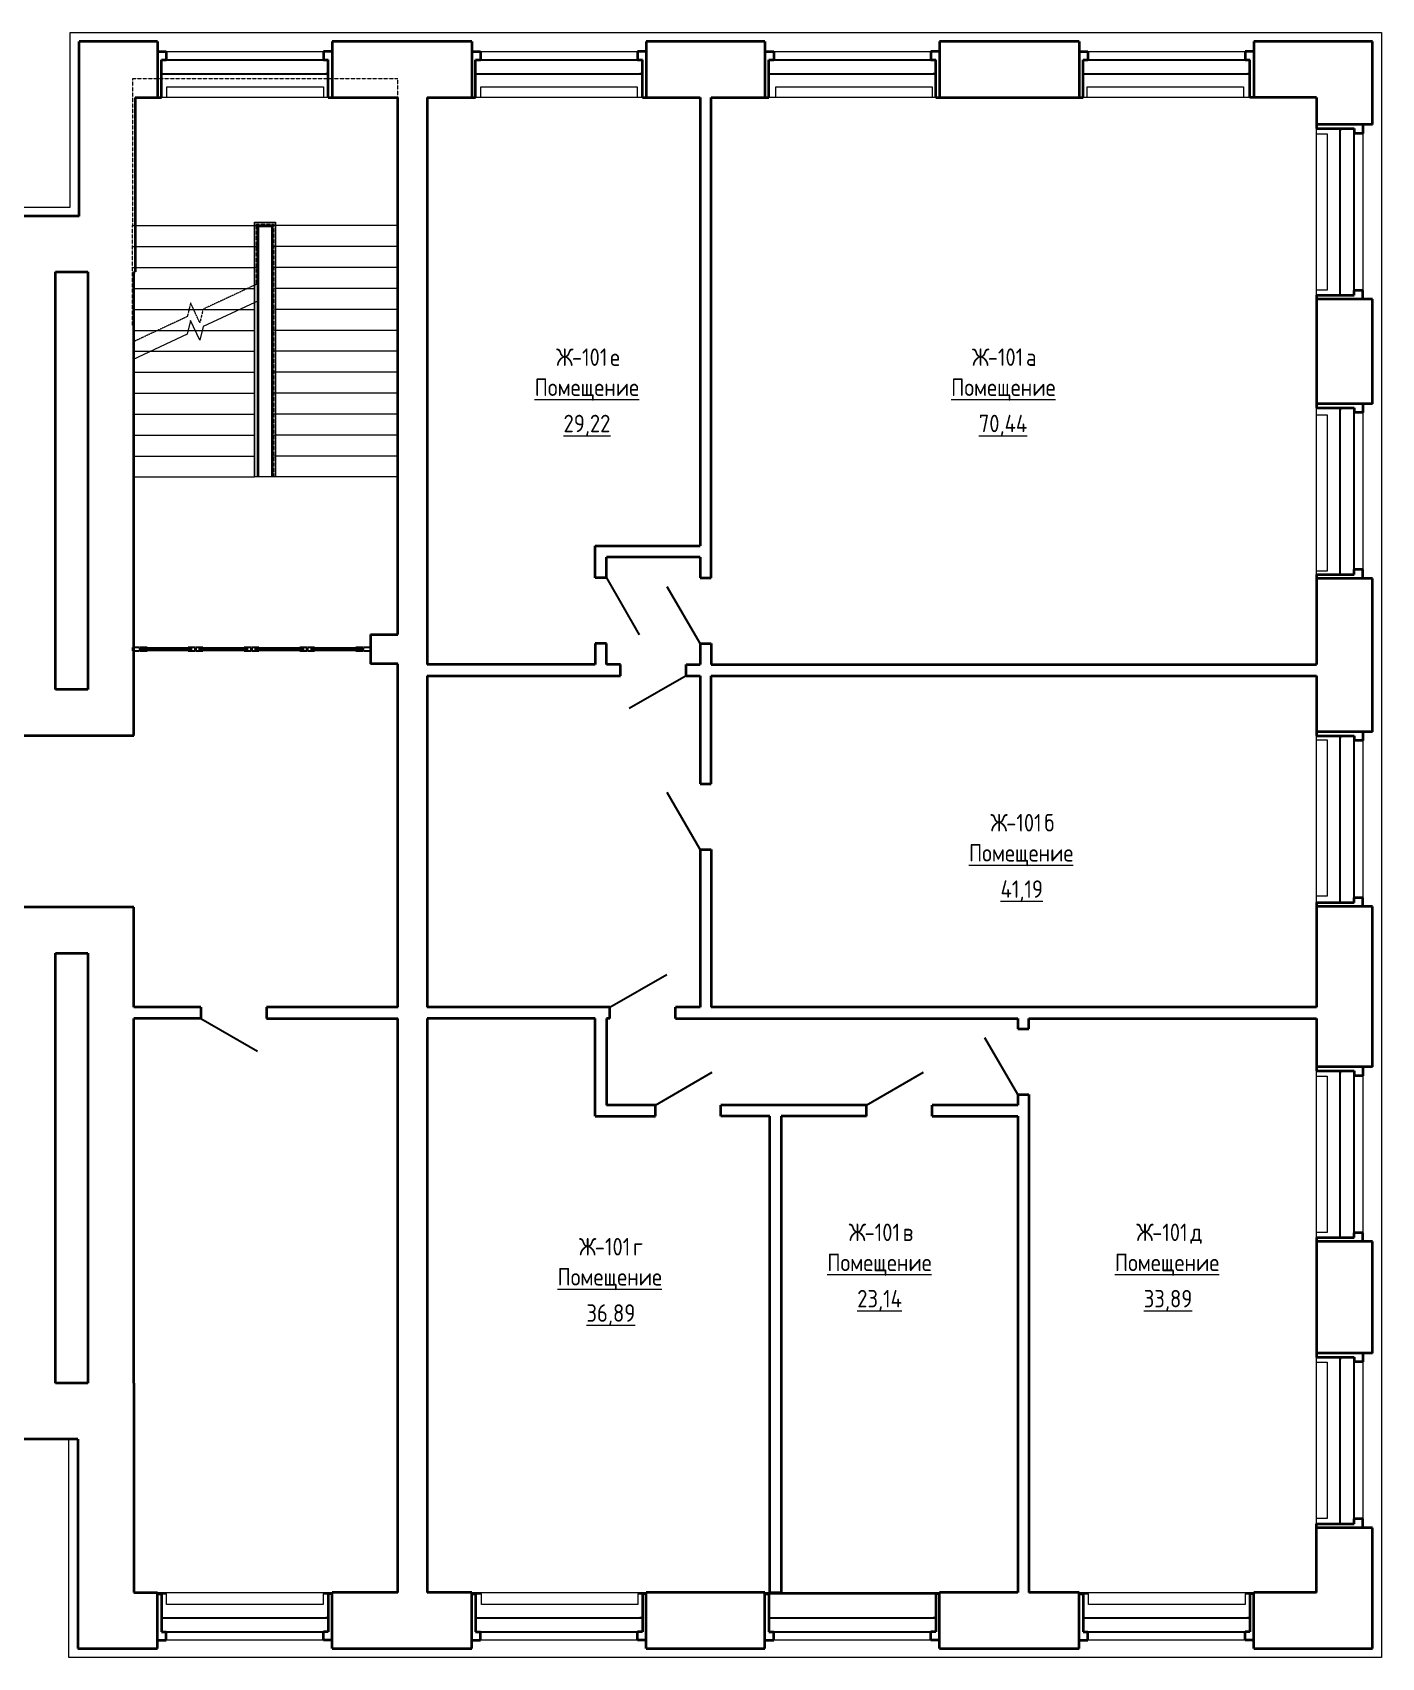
# Model space of a CAD drawing. Header units: millimetres. Extents: x -24 to 373619, y 275 to 149465.
# Drawn here: x 354299 to 373619, y 124685 to 147965 of the extents above; entities that cross this region are included whole.
import ezdxf

# ---------------------------------------------------------------- set-up
doc = ezdxf.new("R2010")
doc.units = ezdxf.units.MM
doc.linetypes.add('ADSK_Сверху', pattern=[4.5, 3, -1.5])
for name, color, linetype, lineweight in [('Двери', 7, 'Continuous', 18), ('Каркас_Импост', 7, 'Continuous', 30), ('Лестницы', 7, 'Continuous', 18), ('Марки помещений', 7, 'Continuous', 18), ('Ограждение', 7, 'Continuous', 18), ('Окна', 7, 'Continuous', 18), ('Остекление', 7, 'Continuous', 30), ('Панель', 7, 'Continuous', 30), ('Перекрытия', 7, 'Continuous', 18), ('Поручни', 7, 'Continuous', 18), ('Стены', 7, 'Continuous', 18), ('Стены разрез', 7, 'Continuous', 40)]:
    doc.layers.add(name, color=color, linetype=linetype, lineweight=lineweight)
doc.styles.add('GOST Common_1', font='GOST Common.ttf', dxfattribs={"width": 0.9, "height": 250})

# ---------------------------------------------------------------- blocks, each defined once
blk = doc.blocks.new('Ограждение - Ограждение-578074-001_Весь этаж')
at = {"layer": 'Ограждение', "linetype": 'ADSK_Сверху'}
for p, q in [((357478, 145248), (357779, 145248)), ((357478, 145198), (357478, 145248)), ((357478, 144344), (357478, 145198)), ((357483, 145243), (357774, 145243)), ((357483, 145198), (357483, 145243)), ((357483, 144347), (357483, 145198)), ((357508, 145218), (357749, 145218)), ((357508, 144358), (357508, 145218)), ((357523, 145203), (357734, 145203)), ((357523, 144365), (357523, 145203)), ((357528, 145198), (357729, 145198)), ((357528, 144368), (357528, 145198)), ((357538, 145188), (357719, 145188)), ((357538, 144368), (357538, 145188)), ((357719, 145188), (357719, 141598)), ((357729, 145198), (357729, 141598)), ((357734, 145203), (357734, 141598)), ((357749, 145218), (357749, 141598)), ((357774, 145243), (357774, 141598)), ((357779, 145248), (357779, 141598)), ((357749, 141598), (357719, 141598)), ((357779, 141598), (357729, 141598)), ((357774, 141598), (357734, 141598))]:
    blk.add_line(p, q, dxfattribs=at)
at = {"layer": 'Поручни'}
for p, q in [((357523, 144115), (357483, 144097)), ((357523, 144115), (357483, 144097)), ((357523, 144115), (357483, 144097)), ((357528, 144118), (357523, 144115)), ((357529, 144118), (357523, 144115)), ((357529, 144118), (357523, 144115)), ((357523, 141598), (357523, 144115)), ((357528, 144115), (357528, 144118)), ((357538, 144118), (357529, 144118)), ((357538, 144118), (357529, 144118)), ((357538, 141598), (357538, 144118)), ((357483, 144097), (357478, 144094)), ((357478, 141598), (357478, 144094)), ((357483, 141598), (357483, 144097)), ((357483, 141598), (357478, 141598)), ((357523, 141598), (357483, 141598)), ((357538, 141598), (357523, 141598))]:
    blk.add_line(p, q, dxfattribs=at)
blk = doc.blocks.new('Ограждение - Ограждение-578101-001_Весь этаж')
at = {"layer": 'Поручни'}
for p, q in [((357478, 145248), (357779, 145248)), ((357478, 145198), (357478, 145248)), ((357478, 144094), (357478, 145198)), ((357483, 145243), (357774, 145243)), ((357483, 145198), (357483, 145243)), ((357483, 144097), (357483, 145198)), ((357508, 145201), (357508, 145218)), ((357523, 145203), (357734, 145203)), ((357523, 144115), (357523, 145203)), ((357538, 145188), (357719, 145188)), ((357538, 144118), (357538, 145188)), ((357719, 145188), (357719, 141598)), ((357734, 145203), (357734, 141598)), ((357774, 145243), (357774, 141598)), ((357779, 145248), (357779, 141598)), ((357734, 141598), (357719, 141598)), ((357774, 141598), (357734, 141598)), ((357779, 141598), (357774, 141598))]:
    blk.add_line(p, q, dxfattribs=at)
blk = doc.blocks.new('ИРНИТУ_Дверь_Однопольная_ДеревяннаяВнутренняя_филенчатая - 900х2080 без верха-1341272-001_Весь этаж')
at = {"layer": 'Панель'}
blk.add_line((-470, -80), (344, -550), dxfattribs=at)
blk = doc.blocks.new('ИРНИТУ_Дверь_Однопольная_ДеревяннаяВнутренняя_филенчатая - 900х2080 без верха-1341261-001_Весь этаж')
at = {"layer": 'Панель'}
blk.add_line((-470, 80), (344, 550), dxfattribs=at)
blk = doc.blocks.new('ИРНИТУ-Окно-ГОСТ23166-99_6_3_Створки - 2350 x 2350-686478-001_Весь этаж')
at = {"layer": 'Каркас_Импост'}
for p, q in [((-1233.1, 210), (1156.9, 210)), ((-1233.1, 210), (-1233.1, 10)), ((-1233.1, 210), (-1198.1, 210)), ((-1233.1, 10), (1156.9, 10)), ((-1233.1, 10), (-1198.1, 10)), ((1156.9, 210), (1121.9, 210)), ((1156.9, 10), (1121.9, 10)), ((1156.9, 210), (1156.9, 10))]:
    blk.add_line(p, q, dxfattribs=at)
blk = doc.blocks.new('ИРНИТУ-Окно-ГОСТ23166-99_6_3_Створки - 2350 x 2350-686492-001_Весь этаж')
at = {"layer": 'Каркас_Импост'}
for p, q in [((-1233.1, -10), (1156.9, -10)), ((-1233.1, -210), (-1233.1, -10)), ((-1233.1, -10), (-1198.1, -10)), ((-1233.1, -210), (1156.9, -210)), ((-1233.1, -210), (-1198.1, -210)), ((1156.9, -10), (1121.9, -10)), ((1156.9, -210), (1121.9, -210)), ((1156.9, -210), (1156.9, -10))]:
    blk.add_line(p, q, dxfattribs=at)
blk = doc.blocks.new('ИРНИТУ-Окно-ГОСТ23166-99_6_3_Створки - 2350 x 2350-686480-001_Весь этаж')
at = {"layer": 'Каркас_Импост'}
for p, q in [((-1233.1, -10), (1156.9, -10)), ((-1233.1, -210), (-1233.1, -10)), ((-1233.1, -10), (-1198.1, -10)), ((-1233.1, -210), (1156.9, -210)), ((-1233.1, -210), (-1198.1, -210)), ((1156.9, -10), (1121.9, -10)), ((1156.9, -210), (1121.9, -210)), ((1156.9, -210), (1156.9, -10))]:
    blk.add_line(p, q, dxfattribs=at)
blk = doc.blocks.new('Противодымная перегородка Тип1 - Противодымная перегородка Тип1-1290876-001_Весь этаж')
at = {"layer": 'Каркас_Импост'}
for p, q in [((-1605, 25), (-1705, 25)), ((-1705, 25), (-1705, -25)), ((-1605, 10), (-1605, 25)), ((-1495, 25), (-1595, 25)), ((-1595, 25), (-1595, 10)), ((-1495, 10), (-1495, 25)), ((-805, 25), (-905, 25)), ((-905, 25), (-905, 10)), ((-805, -25), (-805, 25)), ((-695, 25), (-795, 25)), ((-795, 25), (-795, -25)), ((-695, 10), (-695, 25)), ((-5, 25), (-105, 25)), ((-105, 25), (-105, 10)), ((-5, -25), (-5, 25)), ((105, 25), (5, 25)), ((5, 25), (5, -25)), ((105, 10), (105, 25)), ((795, 25), (695, 25)), ((695, 25), (695, 10)), ((795, -25), (795, 25)), ((905, 25), (805, 25)), ((805, 25), (805, -25)), ((905, 10), (905, 25)), ((1595, 25), (1495, 25)), ((1495, 25), (1495, 10)), ((1595, 10), (1595, 25)), ((1705, 25), (1605, 25)), ((1605, 25), (1605, 10)), ((1705, -25), (1705, 25)), ((-1705, -25), (-1605, -25)), ((-1605, -25), (-1605, -10)), ((-1595, -10), (-1595, -25)), ((-1595, -25), (-1495, -25)), ((-1495, -25), (-1495, -10)), ((-905, -10), (-905, -25)), ((-905, -25), (-805, -25)), ((-795, -25), (-695, -25)), ((-695, -25), (-695, -10)), ((-105, -10), (-105, -25)), ((-105, -25), (-5, -25)), ((5, -25), (105, -25)), ((105, -25), (105, -10)), ((695, -10), (695, -25)), ((695, -25), (795, -25)), ((805, -25), (905, -25)), ((905, -25), (905, -10)), ((1495, -10), (1495, -25)), ((1495, -25), (1595, -25)), ((1595, -25), (1595, -10)), ((1605, -10), (1605, -25)), ((1605, -25), (1705, -25))]:
    blk.add_line(p, q, dxfattribs=at)
at = {"layer": 'Каркас_Импост', "lineweight": 18}
for p, q in [((-1495, 25), (-905, 25)), ((-695, 25), (-105, 25)), ((105, 25), (695, 25)), ((905, 25), (1495, 25)), ((-905, -25), (-1495, -25)), ((-105, -25), (-695, -25)), ((695, -25), (105, -25)), ((1495, -25), (905, -25))]:
    blk.add_line(p, q, dxfattribs=at)
at = {"layer": 'Остекление', "lineweight": 18}
for p, q in [((-1605, 10), (-852.5, 10)), ((-1605, 10), (-1605, -10)), ((-852.5, -10), (-852.5, 10)), ((-752.5, 10), (-50, 10)), ((-752.5, 10), (-752.5, -10)), ((-50, -10), (-50, 10)), ((50, 10), (752.5, 10)), ((50, 10), (50, -10)), ((752.5, -10), (752.5, 10)), ((852.5, 10), (1605, 10)), ((852.5, 10), (852.5, -10)), ((1605, -10), (1605, 10)), ((-852.5, -10), (-1605, -10)), ((-50, -10), (-752.5, -10)), ((752.5, -10), (50, -10)), ((1605, -10), (852.5, -10))]:
    blk.add_line(p, q, dxfattribs=at)

msp = doc.modelspace()

# ---------------------------------------------------------------- linework, layer by layer
at = {"layer": 'Лестницы', "linetype": 'ADSK_Сверху'}
for p, q in [((355729, 147301), (355729, 145198)), ((359529, 147301), (355729, 147301)), ((359529, 145198), (359529, 147301)), ((355729, 145198), (357529, 145198)), ((355729, 143761), (355729, 145198)), ((355729, 145198), (357529, 145198)), ((355769, 145198), (357478, 145198)), ((357529, 145198), (357729, 145198)), ((357529, 144368), (357529, 145198)), ((359529, 145198), (357729, 145198)), ((357729, 145198), (357729, 141598)), ((359529, 145198), (357729, 145198)), ((359529, 145198), (357779, 145198)), ((359529, 145198), (359529, 141598)), ((355729, 144898), (357529, 144898)), ((355729, 144898), (357529, 144898)), ((355769, 144898), (357478, 144898)), ((359529, 144898), (357729, 144898)), ((359529, 144898), (357729, 144898)), ((359529, 144898), (357779, 144898)), ((355729, 144598), (357529, 144598)), ((355729, 144598), (357529, 144598)), ((355769, 144598), (357478, 144598)), ((359529, 144598), (357729, 144598)), ((359529, 144598), (357729, 144598)), ((359529, 144598), (357779, 144598)), ((357529, 144368), (356742, 144001)), ((355729, 144298), (357379, 144298)), ((355729, 144298), (357379, 144298)), ((355749, 144298), (357478, 144298)), ((359529, 144298), (357729, 144298)), ((359529, 144298), (357729, 144298)), ((359529, 144298), (357779, 144298)), ((355729, 143998), (356540, 143998)), ((355729, 143998), (356540, 143998)), ((356515, 143895), (355729, 143528)), ((355749, 143998), (357272, 143998)), ((356563, 144090), (356515, 143895)), ((356695, 143806), (356563, 144090)), ((356605, 143998), (356741, 143998)), ((356605, 143998), (356741, 143998)), ((356742, 144001), (356695, 143806)), ((357272, 143998), (357478, 143998)), ((359529, 143998), (357729, 143998)), ((359529, 143998), (357729, 143998)), ((359529, 143998), (357779, 143998)), ((355749, 143698), (356092, 143698)), ((355749, 143698), (356092, 143698)), ((355749, 143698), (356528, 143698)), ((356528, 143698), (356629, 143698)), ((356629, 143698), (356729, 143698)), ((356729, 143698), (357478, 143698)), ((359529, 143698), (357729, 143698)), ((359529, 143698), (357729, 143698)), ((359529, 143698), (357779, 143698)), ((355749, 143398), (355985, 143398)), ((355985, 143398), (357478, 143398)), ((359529, 143398), (357729, 143398)), ((359529, 143398), (357729, 143398)), ((359529, 143398), (357779, 143398)), ((355749, 143098), (357478, 143098)), ((359529, 143098), (357729, 143098)), ((359529, 143098), (357729, 143098)), ((359529, 143098), (357779, 143098)), ((355749, 142798), (357478, 142798)), ((359529, 142798), (357729, 142798)), ((359529, 142798), (357729, 142798)), ((359529, 142798), (357779, 142798)), ((355749, 142498), (357478, 142498)), ((359529, 142498), (357729, 142498)), ((359529, 142498), (357729, 142498)), ((359529, 142498), (357779, 142498)), ((355749, 142198), (357478, 142198)), ((359529, 142198), (357729, 142198)), ((359529, 142198), (357729, 142198)), ((359529, 142198), (357779, 142198)), ((355749, 141898), (357478, 141898)), ((359529, 141898), (357729, 141898)), ((359529, 141898), (357729, 141898)), ((359529, 141898), (357779, 141898)), ((355749, 141598), (357478, 141598)), ((359529, 141598), (357729, 141598))]:
    msp.add_line(p, q, dxfattribs=at)
at = {"layer": 'Лестницы'}
for p, q in [((355769, 145198), (357478, 145198)), ((359529, 145198), (357779, 145198)), ((355769, 144898), (357478, 144898)), ((359529, 144898), (357779, 144898)), ((355769, 144598), (357478, 144598)), ((359529, 144598), (357779, 144598)), ((355749, 144298), (357478, 144298)), ((357529, 144118), (357523, 144115)), ((357529, 144115), (357529, 144118)), ((359529, 144298), (357779, 144298)), ((355749, 143998), (357272, 143998)), ((357483, 144097), (356742, 143751)), ((357272, 143998), (357478, 143998)), ((359529, 143998), (357779, 143998)), ((356515, 143645), (355729, 143278)), ((355749, 143698), (356528, 143698)), ((356563, 143840), (356515, 143645)), ((356528, 143698), (356629, 143698)), ((356695, 143556), (356563, 143840)), ((356629, 143698), (356729, 143698)), ((356742, 143751), (356695, 143556)), ((356729, 143698), (357478, 143698)), ((359529, 143698), (357779, 143698)), ((355749, 143398), (355985, 143398)), ((355985, 143398), (357478, 143398)), ((359529, 143398), (357779, 143398)), ((355749, 143098), (357478, 143098)), ((359529, 143098), (357779, 143098)), ((355749, 142798), (357478, 142798)), ((359529, 142798), (357779, 142798)), ((355749, 142498), (357478, 142498)), ((359529, 142498), (357779, 142498)), ((355749, 142198), (357478, 142198)), ((359529, 142198), (357779, 142198)), ((355749, 141898), (357478, 141898)), ((359529, 141898), (357779, 141898)), ((355749, 141598), (357478, 141598)), ((359529, 141598), (357779, 141598))]:
    msp.add_line(p, q, dxfattribs=at)
at = {"layer": 'Перекрытия'}
for p, q in [((357719, 141598), (357538, 141598)), ((359529, 141598), (357779, 141598))]:
    msp.add_line(p, q, dxfattribs=at)
at = {"layer": 'Стены'}
for p, q in [((354839, 147965), (373619, 147965)), ((354839, 145465), (354839, 147965)), ((373619, 147965), (373619, 124685)), ((356214, 147695), (358464, 147695)), ((360714, 147695), (362964, 147695)), ((364914, 147695), (367164, 147695)), ((369414, 147695), (371664, 147695)), ((356224, 147035), (356224, 147185)), ((356224, 147185), (358464, 147185)), ((358464, 147185), (358464, 147035)), ((360719, 147035), (360719, 147185)), ((360719, 147185), (362959, 147185)), ((362959, 147185), (362959, 147035)), ((364944, 147035), (364944, 147185)), ((364944, 147185), (367184, 147185)), ((367184, 147185), (367184, 147035)), ((369404, 147035), (369404, 147185)), ((369404, 147185), (371644, 147185)), ((371644, 147185), (371644, 147035)), ((358534, 147035), (356144, 147035)), ((363034, 147035), (360644, 147035)), ((367234, 147035), (364844, 147035)), ((371734, 147035), (369344, 147035)), ((372689, 144200), (372689, 146590)), ((372689, 146515), (372839, 146515)), ((372839, 146515), (372839, 144275)), ((373349, 146520), (373349, 144270)), ((273639, 145465), (354839, 145465)), ((372839, 144275), (372689, 144275)), ((372689, 140200), (372689, 142590)), ((372689, 142490), (372839, 142490)), ((372839, 142490), (372839, 140250)), ((373349, 142520), (373349, 140270)), ((372839, 140250), (372689, 140250)), ((372689, 135500), (372689, 137890)), ((372689, 137830), (372839, 137830)), ((372839, 137830), (372839, 135590)), ((373349, 137820), (373349, 135570)), ((372839, 135590), (372689, 135590)), ((372689, 130700), (372689, 133090)), ((372689, 133015), (372839, 133015)), ((372839, 133015), (372839, 130775)), ((373349, 133020), (373349, 130770)), ((372839, 130775), (372689, 130775)), ((372689, 126600), (372689, 128990)), ((372689, 128915), (372839, 128915)), ((372839, 128915), (372839, 126675)), ((373349, 128920), (373349, 126670)), ((354819, 124685), (354819, 127815)), ((372839, 126675), (372689, 126675)), ((356089, 125615), (358589, 125615)), ((356144, 125595), (356219, 125595)), ((356219, 125445), (356219, 125595)), ((358459, 125595), (358534, 125595)), ((358459, 125595), (358459, 125445)), ((360589, 125615), (363089, 125615)), ((360644, 125595), (360729, 125595)), ((360729, 125445), (360729, 125595)), ((362969, 125595), (363034, 125595)), ((362969, 125595), (362969, 125445)), ((364789, 125615), (364859, 125615)), ((364844, 125595), (367234, 125595)), ((365019, 125615), (367289, 125615)), ((369289, 125615), (371789, 125615)), ((369344, 125595), (369424, 125595)), ((369424, 125445), (369424, 125595)), ((371664, 125595), (371734, 125595)), ((371664, 125595), (371664, 125445)), ((358459, 125445), (356219, 125445)), ((362969, 125445), (360729, 125445)), ((371664, 125445), (369424, 125445)), ((358464, 124935), (356214, 124935)), ((362964, 124935), (360714, 124935)), ((367164, 124935), (364914, 124935)), ((371664, 124935), (369414, 124935)), ((373619, 124685), (354819, 124685))]:
    msp.add_line(p, q, dxfattribs=at)
at = {"layer": 'Стены разрез'}
for p, q in [((356089, 147835), (354969, 147835)), ((354969, 145335), (354969, 147835)), ((356089, 147835), (356089, 147035)), ((360589, 147835), (358589, 147835)), ((358589, 147835), (358589, 147035)), ((360589, 147835), (360589, 147035)), ((364789, 147835), (363089, 147835)), ((363089, 147835), (363089, 147035)), ((364789, 147835), (364789, 147035)), ((369289, 147835), (367289, 147835)), ((367289, 147835), (367289, 147035)), ((369289, 147835), (369289, 147035)), ((373489, 147835), (371789, 147835)), ((371789, 147835), (371789, 147035)), ((373489, 146645), (373489, 147835)), ((356089, 147695), (356214, 147695)), ((356214, 147695), (356214, 147575)), ((358589, 147695), (358464, 147695)), ((358464, 147695), (358464, 147575)), ((360589, 147695), (360714, 147695)), ((360714, 147695), (360714, 147575)), ((363089, 147695), (362964, 147695)), ((362964, 147695), (362964, 147575)), ((364789, 147695), (364914, 147695)), ((364914, 147695), (364914, 147575)), ((367289, 147695), (367164, 147695)), ((367164, 147695), (367164, 147575)), ((369289, 147695), (369414, 147695)), ((369414, 147695), (369414, 147575)), ((371789, 147695), (371664, 147695)), ((371664, 147695), (371664, 147575)), ((356144, 147575), (356214, 147575)), ((356144, 147035), (356144, 147575)), ((358464, 147575), (358534, 147575)), ((358534, 147035), (358534, 147575)), ((360644, 147575), (360714, 147575)), ((360644, 147035), (360644, 147575)), ((362964, 147575), (363034, 147575)), ((363034, 147035), (363034, 147575)), ((364844, 147575), (364914, 147575)), ((364844, 147035), (364844, 147575)), ((367164, 147575), (367234, 147575)), ((367234, 147035), (367234, 147575)), ((369344, 147575), (369414, 147575)), ((369344, 147035), (369344, 147575)), ((371664, 147575), (371734, 147575)), ((371734, 147035), (371734, 147575)), ((355769, 147035), (356144, 147035)), ((355769, 147035), (355769, 144535)), ((358534, 147035), (359529, 147035)), ((359529, 139341), (359529, 147035)), ((359949, 147035), (359949, 138911)), ((359949, 147035), (360644, 147035)), ((363034, 147035), (363859, 147035)), ((363859, 147035), (363859, 140611)), ((364019, 147035), (364844, 147035)), ((364019, 140151), (364019, 147035)), ((367234, 147035), (369344, 147035)), ((372689, 147035), (371734, 147035)), ((372689, 147035), (372689, 146645)), ((372689, 146645), (372689, 146590)), ((373489, 146645), (372689, 146645)), ((372689, 146590), (373229, 146590)), ((373229, 146590), (373229, 146520)), ((373349, 146520), (373229, 146520)), ((373349, 146645), (373349, 146520)), ((354969, 145335), (352994, 145335)), ((354629, 138555), (354629, 144535)), ((354629, 144535), (355089, 144535)), ((355089, 144535), (355089, 138555)), ((355749, 137895), (355749, 144535)), ((355749, 144535), (355769, 144535)), ((372689, 144200), (372689, 144145)), ((372689, 144200), (373229, 144200)), ((372689, 144145), (372689, 142645)), ((373489, 144145), (372689, 144145)), ((373229, 144200), (373229, 144270)), ((373349, 144270), (373229, 144270)), ((373349, 144145), (373349, 144270)), ((373489, 142645), (373489, 144145)), ((372689, 142645), (372689, 142590)), ((373489, 142645), (372689, 142645)), ((372689, 142590), (373229, 142590)), ((373229, 142590), (373229, 142520)), ((373349, 142520), (373229, 142520)), ((373349, 142645), (373349, 142520)), ((362359, 140151), (362359, 140611)), ((362359, 140611), (363859, 140611)), ((362519, 140151), (362519, 140451)), ((363859, 140451), (362519, 140451)), ((363859, 140451), (363859, 140151)), ((362519, 140151), (362359, 140151)), ((363859, 140151), (364019, 140151)), ((372689, 140200), (372689, 140145)), ((372689, 140200), (373229, 140200)), ((373229, 140200), (373229, 140270)), ((373349, 140270), (373229, 140270)), ((373349, 140145), (373349, 140270)), ((372689, 140145), (372689, 138911)), ((373489, 140145), (372689, 140145)), ((373489, 137945), (373489, 140145)), ((359139, 139341), (359529, 139341)), ((359139, 139341), (359139, 138921)), ((362359, 139211), (362359, 138911)), ((362519, 139211), (362359, 139211)), ((362519, 138911), (362519, 139211)), ((363859, 139211), (363859, 138911)), ((363859, 139211), (364019, 139211)), ((364019, 139211), (364019, 138911)), ((359529, 138921), (359139, 138921)), ((359529, 134000), (359529, 138921)), ((362359, 138911), (359949, 138911)), ((359949, 138751), (359949, 134000)), ((359949, 138751), (362719, 138751)), ((362719, 138911), (362519, 138911)), ((362719, 138751), (362719, 138911)), ((363659, 138911), (363859, 138911)), ((363659, 138751), (363659, 138911)), ((363659, 138751), (363859, 138751)), ((363859, 138751), (363859, 137201)), ((364019, 138911), (372689, 138911)), ((364019, 138751), (372689, 138751)), ((364019, 137201), (364019, 138751)), ((372689, 138751), (372689, 137890)), ((355089, 138555), (354629, 138555)), ((353969, 137895), (355749, 137895)), ((373489, 137945), (372689, 137945)), ((372689, 137890), (373229, 137890)), ((373229, 137890), (373229, 137820)), ((373349, 137820), (373229, 137820)), ((373349, 137945), (373349, 137820)), ((363859, 137201), (364019, 137201)), ((363859, 136261), (363859, 134000)), ((363859, 136261), (364019, 136261)), ((364019, 136261), (364019, 134000)), ((372689, 135500), (372689, 134000)), ((372689, 135500), (373229, 135500)), ((373229, 135500), (373229, 135570)), ((373349, 135570), (373229, 135570)), ((373349, 135445), (373349, 135570)), ((355749, 135435), (353969, 135435)), ((355749, 134000), (355749, 135435)), ((373489, 135445), (372689, 135445)), ((373489, 133145), (373489, 135445)), ((354629, 128615), (354629, 134775)), ((354629, 134775), (355089, 134775)), ((355089, 134775), (355089, 128615)), ((356709, 134000), (355749, 134000)), ((356709, 134000), (356709, 133840)), ((359529, 134000), (357649, 134000)), ((357649, 134000), (357649, 133840)), ((362569, 134000), (359949, 134000)), ((362569, 133840), (362569, 134000)), ((363859, 134000), (363509, 134000)), ((363509, 133840), (363509, 134000)), ((372689, 134000), (364019, 134000)), ((355749, 128615), (355749, 133840)), ((356709, 133840), (355749, 133840)), ((357649, 133840), (359529, 133840)), ((359529, 125615), (359529, 133840)), ((359949, 133840), (359949, 125615)), ((362359, 133840), (359949, 133840)), ((362359, 132440), (362359, 133840)), ((362569, 133840), (362519, 133840)), ((362519, 133840), (362519, 132600)), ((363509, 133840), (368409, 133840)), ((368409, 133840), (368409, 133690)), ((368409, 133690), (368569, 133690)), ((368569, 133840), (372689, 133840)), ((368569, 133690), (368569, 133840)), ((372689, 133840), (372689, 133090)), ((373489, 133145), (372689, 133145)), ((372689, 133090), (373229, 133090)), ((373229, 133090), (373229, 133020)), ((373349, 133020), (373229, 133020)), ((373349, 133145), (373349, 133020)), ((368409, 132750), (368409, 132600)), ((368409, 132750), (368569, 132750)), ((368569, 132750), (368569, 125615)), ((363219, 132600), (362519, 132600)), ((363219, 132440), (363219, 132600)), ((366244, 132600), (364159, 132600)), ((364159, 132440), (364159, 132600)), ((366244, 132440), (366244, 132600)), ((368409, 132600), (367184, 132600)), ((367184, 132440), (367184, 132600)), ((362359, 132440), (363219, 132440)), ((364859, 132440), (364159, 132440)), ((364859, 125615), (364859, 132440)), ((366244, 132440), (365019, 132440)), ((365019, 132440), (365019, 125615)), ((367184, 132440), (368409, 132440)), ((368409, 132440), (368409, 125615)), ((372689, 130700), (372689, 128990)), ((372689, 130700), (373229, 130700)), ((373489, 130645), (372689, 130645)), ((373229, 130700), (373229, 130770)), ((373349, 130770), (373229, 130770)), ((373349, 130645), (373349, 130770)), ((373489, 129045), (373489, 130645)), ((373489, 129045), (372689, 129045)), ((372689, 128990), (373229, 128990)), ((373229, 128990), (373229, 128920)), ((373349, 129045), (373349, 128920)), ((373349, 128920), (373229, 128920)), ((355089, 128615), (354629, 128615)), ((355749, 128615), (355749, 125615)), ((354949, 127815), (352994, 127815)), ((354949, 127815), (354949, 124815)), ((373229, 126600), (373229, 126670)), ((373349, 126670), (373229, 126670)), ((373349, 126545), (373349, 126670)), ((372689, 125615), (372689, 126600)), ((372689, 126600), (373229, 126600)), ((373489, 126545), (372689, 126545)), ((373489, 124815), (373489, 126545)), ((355749, 125615), (356089, 125615)), ((356089, 124815), (356089, 125615)), ((356089, 125595), (356144, 125595)), ((356144, 125595), (356144, 125055)), ((358589, 125595), (358534, 125595)), ((358534, 125595), (358534, 125055)), ((359529, 125615), (358589, 125615)), ((358589, 124815), (358589, 125615)), ((360589, 125615), (359949, 125615)), ((360589, 124815), (360589, 125615)), ((360589, 125595), (360644, 125595)), ((360644, 125595), (360644, 125055)), ((363089, 125595), (363034, 125595)), ((363034, 125595), (363034, 125055)), ((364789, 125615), (363089, 125615)), ((363089, 124815), (363089, 125615)), ((364789, 124815), (364789, 125615)), ((364789, 125595), (364844, 125595)), ((364844, 125595), (364844, 125055)), ((364859, 125615), (365019, 125615)), ((367289, 125595), (367234, 125595)), ((367234, 125595), (367234, 125055)), ((368409, 125615), (367289, 125615)), ((367289, 124815), (367289, 125615)), ((369289, 125615), (368569, 125615)), ((369289, 124815), (369289, 125615)), ((369289, 125595), (369344, 125595)), ((369344, 125595), (369344, 125055)), ((371789, 125595), (371734, 125595)), ((371734, 125595), (371734, 125055)), ((372689, 125615), (371789, 125615)), ((371789, 124815), (371789, 125615)), ((356144, 125055), (356214, 125055)), ((356214, 124935), (356214, 125055)), ((358534, 125055), (358464, 125055)), ((358464, 124935), (358464, 125055)), ((360644, 125055), (360714, 125055)), ((360714, 124935), (360714, 125055)), ((363034, 125055), (362964, 125055)), ((362964, 124935), (362964, 125055)), ((364844, 125055), (364914, 125055)), ((364914, 124935), (364914, 125055)), ((367234, 125055), (367164, 125055)), ((367164, 124935), (367164, 125055)), ((369344, 125055), (369414, 125055)), ((369414, 124935), (369414, 125055)), ((371734, 125055), (371664, 125055)), ((371664, 124935), (371664, 125055)), ((354949, 124815), (356089, 124815)), ((356089, 124935), (356214, 124935)), ((358589, 124935), (358464, 124935)), ((358589, 124815), (360589, 124815)), ((360589, 124935), (360714, 124935)), ((363089, 124935), (362964, 124935)), ((363089, 124815), (364789, 124815)), ((364789, 124935), (364914, 124935)), ((367289, 124935), (367164, 124935)), ((367289, 124815), (369289, 124815)), ((369289, 124935), (369414, 124935)), ((371789, 124935), (371664, 124935)), ((371789, 124815), (373489, 124815))]:
    msp.add_line(p, q, dxfattribs=at)

# ---------------------------------------------------------------- block references
at = {"layer": 'Двери'}
for name, p, rotation in [('ИРНИТУ_Дверь_Однопольная_ДеревяннаяВнутренняя_филенчатая - 900х2080 без верха-1341261-001_Весь этаж', (362439, 139681), 270), ('ИРНИТУ_Дверь_Однопольная_ДеревяннаяВнутренняя_филенчатая - 900х2080 без верха-1341261-001_Весь этаж', (363939, 139681), 90), ('Противодымная перегородка Тип1 - Противодымная перегородка Тип1-1290876-001_Весь этаж', (357434, 139131), 180), ('ИРНИТУ_Дверь_Однопольная_ДеревяннаяВнутренняя_филенчатая - 900х2080 без верха-1341261-001_Весь этаж', (363189, 138831), 180), ('ИРНИТУ_Дверь_Однопольная_ДеревяннаяВнутренняя_филенчатая - 900х2080 без верха-1341261-001_Весь этаж', (363939, 136731), 90), ('ИРНИТУ_Дверь_Однопольная_ДеревяннаяВнутренняя_филенчатая - 900х2080 без верха-1341261-001_Весь этаж', (368489, 133220), 90)]:
    msp.add_blockref(name, p, dxfattribs=dict(at, rotation=rotation))
for name, p in [('ИРНИТУ_Дверь_Однопольная_ДеревяннаяВнутренняя_филенчатая - 900х2080 без верха-1341261-001_Весь этаж', (363039, 133920)), ('ИРНИТУ_Дверь_Однопольная_ДеревяннаяВнутренняя_филенчатая - 900х2080 без верха-1341272-001_Весь этаж', (357179, 133920)), ('ИРНИТУ_Дверь_Однопольная_ДеревяннаяВнутренняя_филенчатая - 900х2080 без верха-1341261-001_Весь этаж', (363689, 132520)), ('ИРНИТУ_Дверь_Однопольная_ДеревяннаяВнутренняя_филенчатая - 900х2080 без верха-1341261-001_Весь этаж', (366714, 132520))]:
    msp.add_blockref(name, p, dxfattribs=at)
at = {"layer": 'Ограждение'}
for name in ['Ограждение - Ограждение-578074-001_Весь этаж', 'Ограждение - Ограждение-578101-001_Весь этаж']:
    msp.add_blockref(name, (0, 0), dxfattribs=at)
at = {"layer": 'Окна'}
for name, p in [('ИРНИТУ-Окно-ГОСТ23166-99_6_3_Створки - 2350 x 2350-686478-001_Весь этаж', (357377, 147365)), ('ИРНИТУ-Окно-ГОСТ23166-99_6_3_Створки - 2350 x 2350-686478-001_Весь этаж', (361877, 147365)), ('ИРНИТУ-Окно-ГОСТ23166-99_6_3_Створки - 2350 x 2350-686478-001_Весь этаж', (366077, 147365)), ('ИРНИТУ-Окно-ГОСТ23166-99_6_3_Створки - 2350 x 2350-686478-001_Весь этаж', (370577, 147365)), ('ИРНИТУ-Окно-ГОСТ23166-99_6_3_Створки - 2350 x 2350-686480-001_Весь этаж', (357377, 125265)), ('ИРНИТУ-Окно-ГОСТ23166-99_6_3_Створки - 2350 x 2350-686480-001_Весь этаж', (361877, 125265)), ('ИРНИТУ-Окно-ГОСТ23166-99_6_3_Створки - 2350 x 2350-686480-001_Весь этаж', (366077, 125265)), ('ИРНИТУ-Окно-ГОСТ23166-99_6_3_Створки - 2350 x 2350-686480-001_Весь этаж', (370577, 125265))]:
    msp.add_blockref(name, p, dxfattribs=at)
at = {"layer": 'Окна', "rotation": 90.00000000000007}
for p in [(373019, 145433), (373019, 141433), (373019, 136733), (373019, 131933), (373019, 127833)]:
    msp.add_blockref('ИРНИТУ-Окно-ГОСТ23166-99_6_3_Створки - 2350 x 2350-686492-001_Весь этаж', p, dxfattribs=at)

# ---------------------------------------------------------------- texts
at = {"layer": 'Марки помещений', "lineweight": 9, "char_height": 250, "attachment_point": 1, "style": 'GOST Common_1'}
for s, insert, width in [('\\fGOST Common|b0|i0|c204|p34|;\\W.9;Ж', (361797, 143439), 274.18), ('-101', (362023, 143439), 663.8), ('\\fGOST Common|b0|i0|c204|p34|;\\W.9;Ж', (367753, 143439), 274.18), ('-101', (367979, 143439), 663.8), ('\\fGOST Common|b0|i0|c204|p34|;\\W.9;е', (362571, 143439), 194.81), ('\\fGOST Common|b0|i0|c204|p34|;\\W.9;а', (368527, 143439), 216.46), ('\\LПомещение', (361490, 143008), 1875.95), ('\\LПомещение', (367455, 143008), 1875.95), ('\\L29,22', (361904, 142489), 873.04), ('\\L70,44', (367851, 142489), 916.33), ('\\fGOST Common|b0|i0|c204|p34|;\\W.9;Ж', (368017, 136769), 274.18), ('-101', (368243, 136769), 663.8), ('\\fGOST Common|b0|i0|c204|p34|;\\W.9;б', (368791, 136769), 194.81), ('\\LПомещение', (367710, 136338), 1875.95), ('\\L41,19', (368163, 135819), 779.24), ('\\fGOST Common|b0|i0|c204|p34|;\\W.9;Ж', (365988, 130901), 274.18), ('-101', (366215, 130901), 663.8), ('\\fGOST Common|b0|i0|c204|p34|;\\W.9;Ж', (370107, 130901), 274.18), ('-101', (370333, 130901), 663.8), ('\\fGOST Common|b0|i0|c204|p34|;\\W.9;Ж', (362125, 130695), 274.18), ('-101', (362351, 130695), 663.8), ('\\fGOST Common|b0|i0|c204|p34|;\\W.9;г', (362899, 130695), 194.81), ('\\fGOST Common|b0|i0|c204|p34|;\\W.9;в', (366762, 130901), 194.81), ('\\fGOST Common|b0|i0|c204|p34|;\\W.9;д', (370881, 130901), 194.81), ('\\LПомещение', (365681, 130470), 1875.95), ('\\LПомещение', (369800, 130470), 1875.95), ('\\LПомещение', (361818, 130264), 1875.95), ('\\L23,14', (366110, 129951), 836.96), ('\\L33,89', (370214, 129951), 873.04), ('\\L36,89', (362232, 129745), 873.04)]:
    msp.add_mtext(s, dxfattribs=dict(at, insert=insert, width=width))

doc.saveas('drawing.dxf')
